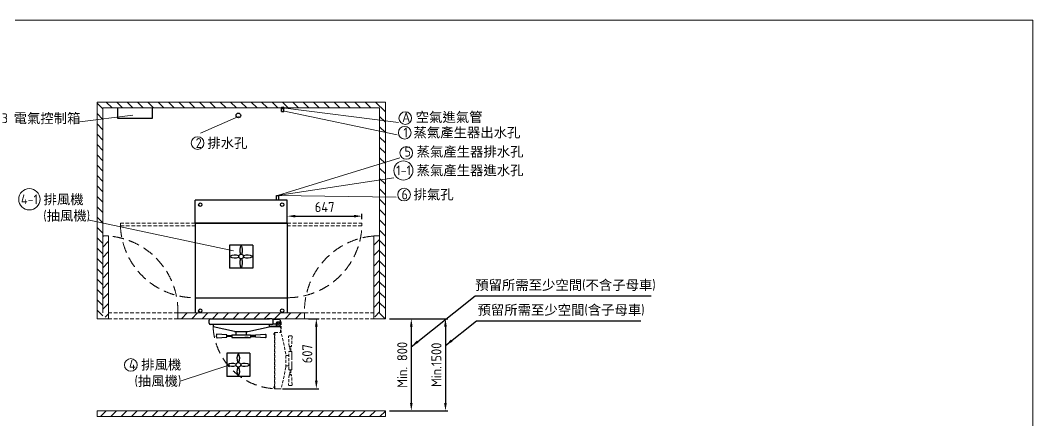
# Model space of a CAD drawing. Header units: millimetres. Extents: x -170975 to 84078, y -629 to 13147.
# Drawn here: x 75297 to 84078, y 5164 to 8641 of the extents above; entities that cross this region are included whole.
import ezdxf

# ---------------------------------------------------------------- set-up
doc = ezdxf.new("R2010")
doc.units = ezdxf.units.MM
doc.linetypes.add('HIDDEN', pattern=[9.525, 6.35, -3.175])
doc.layers.get('0').update_dxf_attribs({"lineweight": 25})
for name, color, linetype, lineweight in [('D', 3, 'Continuous', 9), ('F', 7, 'Continuous', 15), ('H', 2, 'HIDDEN', 15), ('S', 4, 'Continuous', 15)]:
    doc.layers.add(name, color=color, linetype=linetype, lineweight=lineweight)
doc.styles.get("Standard").update_dxf_attribs({"font": 'KAIU.TTF'})
doc.styles.add('STU25', font='isocp2.shx')
doc.dimstyles.new('STU25', dxfattribs={"dimscale": 35, "dimtxt": 2.5, "dimasz": 2, "dimexe": 0.6, "dimexo": 1, "dimgap": 1, "dimtad": 1, "dimdsep": 46, "dimtxsty": 'STU25', "dimcen": 2, "dimazin": 2, "dimtfac": 1, "dimtmove": 0, "dimatfit": 3, "dimfxl": 0, "dimtolj": 1, "dimtzin": 0, "dimarcsym": 0})
doc.dimstyles.new('STU25$7', dxfattribs={"dimscale": 35, "dimtxt": 2.5, "dimasz": 2, "dimexe": 1.25, "dimexo": 0.625, "dimgap": 1, "dimtad": 0, "dimdec": 4, "dimdsep": 46, "dimtxsty": 'STU25', "dimcen": 2.5, "dimazin": 2, "dimtfac": 1, "dimtdec": 4, "dimtmove": 0, "dimatfit": 3, "dimfxl": 0, "dimtolj": 1, "dimtzin": 0, "dimarcsym": 0})

# ---------------------------------------------------------------- blocks, each defined once
blk = doc.blocks.new('*D13')
at = {"layer": 'D', "color": 0, "lineweight": -2}
for p, q in [((77798.4, 6049.6), (77886.1, 6049.6)), ((77865.1, 5512.2), (77865.1, 5979.6)), ((77571, 5442.2), (77886.1, 5442.2))]:
    blk.add_line(p, q, dxfattribs=at)
at = {"layer": 'D', "color": 0}
for points in [[(77876.7, 5979.6), (77853.4, 5979.6), (77865.1, 6049.6)], [(77853.4, 5512.2), (77876.7, 5512.2), (77865.1, 5442.2)]]:
    blk.add_solid(points, dxfattribs=at)
at = {"layer": 'Defpoints', "color": 0}
for p in [(77763.4, 6049.6), (77865.1, 6049.6), (77536, 5442.2)]:
    blk.add_point(p, dxfattribs=at)
at = {"layer": 'D', "color": 0, "insert": (77786.3, 5745.9), "char_height": 87.5, "attachment_point": 5, "rotation": 90, "style": 'STU25'}
blk.add_mtext('\\A1;607', dxfattribs=at)
blk = doc.blocks.new('*D15')
at = {"layer": 'D', "color": 0, "lineweight": -2}
for p, q in [((78498.4, 6049.6), (78709.7, 6049.6)), ((78688.7, 5979.6), (78688.7, 5319.6)), ((78498.4, 5249.6), (78709.7, 5249.6))]:
    blk.add_line(p, q, dxfattribs=at)
at = {"layer": 'D', "color": 0}
for points in [[(78700.3, 5979.6), (78677, 5979.6), (78688.7, 6049.6)], [(78677, 5319.6), (78700.3, 5319.6), (78688.7, 5249.6)]]:
    blk.add_solid(points, dxfattribs=at)
at = {"layer": 'Defpoints', "color": 0}
for p in [(78463.4, 6049.6), (78463.4, 5249.6), (78688.7, 5249.6)]:
    blk.add_point(p, dxfattribs=at)
at = {"layer": 'D', "color": 0, "insert": (78609.9, 5649.6), "char_height": 87.5, "attachment_point": 5, "rotation": 90, "style": 'STU25'}
blk.add_mtext('\\A1;{\\Fisocp2.shx;Min. 800}', dxfattribs=at)
blk = doc.blocks.new('*D16')
at = {"layer": 'D', "color": 0, "lineweight": -2}
for p, q in [((78498.4, 6049.6), (79005.8, 6049.6)), ((78984.8, 5979.6), (78984.8, 5319.6)), ((78498.4, 5249.6), (79005.8, 5249.6))]:
    blk.add_line(p, q, dxfattribs=at)
at = {"layer": 'D', "color": 0}
for points in [[(78996.4, 5979.6), (78973.1, 5979.6), (78984.8, 6049.6)], [(78973.1, 5319.6), (78996.4, 5319.6), (78984.8, 5249.6)]]:
    blk.add_solid(points, dxfattribs=at)
at = {"layer": 'Defpoints', "color": 0}
for p in [(78463.4, 6049.6), (78463.4, 5249.6), (78984.8, 5249.6)]:
    blk.add_point(p, dxfattribs=at)
at = {"layer": 'D', "color": 0, "insert": (78906, 5649.6), "char_height": 87.5, "attachment_point": 5, "rotation": 90, "style": 'STU25'}
blk.add_mtext('\\A1;{\\Fisocp2.shx;Min.1500}', dxfattribs=at)
blk = doc.blocks.new('*D18')
at = {"layer": 'D', "color": 0, "lineweight": -2}
for p, q in [((77613.4, 6914.6), (77613.4, 6961)), ((77683.4, 6940), (78190.4, 6940)), ((78260.4, 6914.6), (78260.4, 6961))]:
    blk.add_line(p, q, dxfattribs=at)
at = {"layer": 'D', "color": 0}
for points in [[(77683.4, 6951.6), (77683.4, 6928.3), (77613.4, 6940)], [(78190.4, 6928.3), (78190.4, 6951.6), (78260.4, 6940)]]:
    blk.add_solid(points, dxfattribs=at)
at = {"layer": 'Defpoints', "color": 0}
for p in [(78260.4, 6940), (77613.4, 6879.6), (78260.4, 6879.6)]:
    blk.add_point(p, dxfattribs=at)
at = {"layer": 'D', "color": 0, "insert": (77936.9, 7018.7), "char_height": 87.5, "attachment_point": 5, "style": 'STU25'}
blk.add_mtext('\\A1;647', dxfattribs=at)

msp = doc.modelspace()

# ---------------------------------------------------------------- hatches: boundary and pattern name
at = {"layer": 'H', "ltscale": 5}
h = msp.add_hatch(dxfattribs=at)
h.set_pattern_fill('ANSI31', color=256, scale=20, angle=270, style=0)
h.set_pattern_definition([(315, (49851.345, -2.88), (44.90128, 44.90128), [])])
h.paths.add_polyline_path([(78463.402, 7929.649), (75963.402, 7929.649), (75963.402, 6049.649), (76013.402, 6049.649), (76013.402, 6099.649), (76013.402, 6768.864), (76013.402, 7879.649), (78413.402, 7879.649), (78413.402, 6099.649), (78413.402, 6049.649), (78463.402, 6049.649)])
h = msp.add_hatch(dxfattribs=at)
h.set_pattern_fill('ANSI31', color=256, scale=20, style=0)
h.set_pattern_definition([(45, (49851.345, -2.88), (-44.90128, 44.90128), [])])
h.paths.add_polyline_path([(76013.402, 6768.864), (76013.402, 6099.649), (76038.402, 6056.348), (76063.402, 6070.781), (76063.402, 6768.864)])
h = msp.add_hatch(dxfattribs=at)
h.set_pattern_fill('ANSI31', color=256, scale=20, angle=270, style=0)
h.set_pattern_definition([(225, (-155597.547, 22197.51), (-44.90128, 44.90128), [])])
h.paths.add_polyline_path([(78413.402, 6768.864), (78413.402, 6099.649), (78388.402, 6056.348), (78363.402, 6070.781), (78363.402, 6768.864)])
h = msp.add_hatch(dxfattribs=at)
h.set_pattern_fill('ANSI31', color=256, scale=20, style=0)
h.set_pattern_definition([(45, (49851.345, 578.724), (-44.90128, 44.90128), [])])
h.paths.add_polyline_path([(76663.402, 6099.649), (76663.402, 6049.649), (77763.402, 6049.649), (77763.402, 6099.649)])
h = msp.add_hatch(dxfattribs=at)
h.set_pattern_fill('ANSI31', color=256, scale=20, style=0)
h.set_pattern_definition([(45, (294213.47, 22263.02), (-44.90128, 44.90128), [])])
h.paths.add_polyline_path([(75963.402, 5249.649), (75963.402, 5199.649), (78463.402, 5199.649), (78463.402, 5249.649)])

# ---------------------------------------------------------------- linework, layer by layer
for p, q in [((77563.902, 7847.274), (77563.902, 7879.649)), ((77563.902, 7847.274), (77583.902, 7847.274)), ((77583.902, 7847.274), (77583.902, 7879.649)), ((77518.402, 7119.649), (77538.402, 7119.649)), ((77518.402, 7079.649), (77518.402, 7119.649)), ((77538.402, 7079.649), (77538.402, 7119.649)), ((77613.402, 7079.649), (76813.402, 7079.649)), ((76813.402, 6879.649), (76813.402, 7079.649)), ((77613.402, 6879.649), (77613.402, 7079.649)), ((76813.402, 6879.649), (77613.402, 6879.649)), ((76813.402, 6879.649), (76813.402, 6229.649)), ((77613.402, 6879.649), (76813.402, 6879.649)), ((77613.402, 6879.649), (77613.402, 6229.649)), ((77313.402, 6689.649), (77113.402, 6689.649)), ((77113.402, 6689.649), (77113.402, 6489.649)), ((77313.402, 6689.649), (77313.402, 6489.649)), ((77313.402, 6489.649), (77113.402, 6489.649)), ((76813.402, 6229.649), (77613.402, 6229.649)), ((76813.402, 6229.649), (77613.402, 6229.649)), ((76813.402, 6229.649), (76813.402, 6099.649)), ((77613.402, 6229.649), (77613.402, 6099.649)), ((76935.902, 6011.649), (76935.902, 6037.649)), ((77479.851, 5999.686), (76946.953, 5999.686)), ((76947.902, 6049.649), (76988.402, 6049.649)), ((76968.402, 6049.649), (77458.402, 6049.649)), ((76969.952, 5999.686), (76969.952, 5978.478)), ((77155.902, 5937.649), (76969.952, 5978.478)), ((77270.902, 5937.649), (77456.852, 5978.478)), ((77478.902, 6049.649), (77438.402, 6049.649)), ((77456.587, 5979.649), (77456.852, 5978.478)), ((77456.587, 5979.649), (77456.852, 5979.649)), ((77456.852, 5978.478), (77456.587, 5979.649)), ((77456.852, 5999.686), (77456.852, 5979.649)), ((77456.852, 5985.649), (77515.866, 5985.649)), ((77550.866, 5979.649), (77456.852, 5979.649)), ((77456.852, 5979.649), (77456.852, 5978.478)), ((77490.902, 6044.649), (77544.866, 6044.649)), ((77490.902, 6004.649), (77490.902, 6044.649)), ((77490.902, 6011.649), (77490.902, 6037.649)), ((77490.902, 6004.649), (77510.866, 6004.649)), ((77510.866, 6044.649), (77544.866, 6044.649)), ((77510.866, 6004.649), (77513.292, 6004.649)), ((77515.866, 6009.649), (77515.866, 5979.649)), ((77540.866, 6019.649), (77525.866, 6019.649)), ((77550.866, 6038.649), (77550.866, 6005.649)), ((77550.866, 5979.649), (77550.866, 6009.649)), ((77090.164, 5910.065), (77003.164, 5914.565)), ((77003.164, 5884.565), (77090.164, 5889.065)), ((77090.164, 5889.065), (77090.164, 5910.065)), ((77090.164, 5904.315), (77133.402, 5904.315)), ((77133.402, 5894.815), (77090.164, 5894.815)), ((77133.402, 5911.315), (77293.402, 5911.315)), ((77133.402, 5911.315), (77133.402, 5887.815)), ((77135.902, 5885.315), (77152.402, 5885.315)), ((77153.402, 5886.315), (77169.902, 5886.315)), ((77155.902, 5937.649), (77270.902, 5937.649)), ((77168.402, 5911.315), (77168.402, 5937.649)), ((77170.902, 5885.315), (77180.902, 5885.315)), ((77181.902, 5886.315), (77244.902, 5886.315)), ((77245.902, 5885.315), (77255.902, 5885.315)), ((77255.902, 5885.315), (77245.902, 5885.315)), ((77273.402, 5886.315), (77256.902, 5886.315)), ((77256.902, 5886.315), (77273.402, 5886.315)), ((77258.402, 5911.315), (77258.402, 5937.649)), ((77274.402, 5885.315), (77290.902, 5885.315)), ((77293.402, 5911.315), (77293.402, 5887.815)), ((77336.639, 5904.315), (77293.402, 5904.315)), ((77293.402, 5894.815), (77336.639, 5894.815)), ((77336.639, 5910.065), (77423.639, 5914.565)), ((77336.639, 5889.065), (77336.639, 5910.065)), ((77423.639, 5884.565), (77336.639, 5889.065)), ((77088.902, 5749.649), (77088.902, 5549.649)), ((77288.902, 5749.649), (77088.902, 5749.649)), ((77288.902, 5749.649), (77288.902, 5549.649)), ((77288.902, 5549.649), (77088.902, 5549.649))]:
    msp.add_line(p, q)
msp.add_lwpolyline([(76139.599, 7879.649), (76139.599, 7790.051), (76444.287, 7790.051), (76444.287, 7879.649)])
for centre, radius in [((77188.902, 7814.649), 20), ((77573.902, 7879.649), 10.761), ((76858.402, 7039.649), 15), ((77568.402, 7039.649), 15), ((77213.402, 6589.649), 20), ((77213.402, 6589.649), 20), ((77213.402, 6589.649), 20), ((77213.402, 6589.649), 20), ((76858.402, 6119.649), 15), ((77568.402, 6119.649), 15), ((77533.366, 6005.649), 6.45), ((77533.366, 6005.649), 6.4), ((77188.902, 5649.649), 20), ((77188.902, 5649.649), 20), ((77188.902, 5649.649), 20), ((77188.902, 5649.649), 20)]:
    msp.add_circle(centre, radius)
for centre, radius, start, end in [((77294.426, 6643.773), 93.11, 150.4818019, 201.9770324), ((77132.377, 6643.773), 93.11, 338.0229676, 29.5181981), ((77159.277, 6508.624), 93.11, 68.0229676, 119.5181981), ((77159.277, 6670.673), 93.11, 240.4818019, 291.9770324), ((77267.526, 6508.624), 93.11, 60.4818019, 111.9770324), ((77267.526, 6670.673), 93.11, 248.0229676, 299.5181981), ((77294.426, 6535.524), 93.11, 158.0229676, 209.5181981), ((77132.377, 6535.524), 93.11, 330.4818019, 21.9770324), ((76947.902, 6037.649), 12, 90, 180), ((76947.902, 6011.649), 12, 180, 270), ((77478.902, 6037.649), 12, 0, 90), ((77478.902, 6011.649), 12, 270, 0), ((77513.292, 6001.649), 3, 30.9007102, 90), ((77525.866, 6009.649), 10, 90, 180), ((77540.866, 6009.649), 10, 0, 90), ((77544.866, 6038.649), 6, 0, 90), ((77052.937, 5899.565), 55.773, 168.6471146, 191.3528854), ((77003.164, 5909.558), 5.007, 90, 168.6471146), ((77003.164, 5889.571), 5.007, 191.3528854, 275.9218723), ((77135.902, 5887.815), 2.5, 180, 270), ((77152.402, 5886.315), 1, 270, 0), ((77170.902, 5886.315), 1, 180, 270), ((77180.902, 5886.315), 1, 270, 0), ((77245.902, 5886.315), 1, 180, 270), ((77255.902, 5886.315), 1, 270, 0), ((77274.402, 5886.315), 1, 180, 270), ((77290.902, 5887.815), 2.5, 270, 0), ((77423.639, 5889.571), 5.007, 264.0781277, 348.6471146), ((77423.639, 5909.558), 5.007, 11.3528854, 90), ((77373.867, 5899.565), 55.773, 348.6471146, 11.3528854), ((77269.926, 5703.773), 93.11, 150.4818019, 201.9770324), ((77107.877, 5703.773), 93.11, 338.0229676, 29.5181981), ((77134.777, 5568.624), 93.11, 68.0229676, 119.5181981), ((77134.777, 5730.673), 93.11, 240.4818019, 291.9770324), ((77269.926, 5595.524), 93.11, 158.0229676, 209.5181981), ((77107.877, 5595.524), 93.11, 330.4818019, 21.9770324), ((77243.026, 5568.624), 93.11, 60.4818019, 111.9770324), ((77243.026, 5730.673), 93.11, 248.0229676, 299.5181981)]:
    msp.add_arc(centre, radius, start, end)
at = {"layer": 'D'}
for p, q in [((76272.592, 7816.546), (75815.319, 7757.911)), ((77573.902, 7879.649), (78576.312, 7752.558)), ((77574.841, 7854.792), (78564.712, 7646.434)), ((77188.902, 7805.213), (76861.231, 7661.89)), ((77528.402, 7119.649), (78590.512, 7447.163)), ((78535.933, 7274.064), (77528.402, 7119.649)), ((77528.402, 7119.649), (78556.633, 7106.012)), ((77146.826, 6638.432), (75882.311, 6907.044)), ((77115.512, 5648.792), (76685.255, 5507.465))]:
    msp.add_line(p, q, dxfattribs=at)
for centre, radius in [((78635.765, 7790.799), 55), ((78631.816, 7664.17), 55), ((76835.186, 7574.546), 55), ((78644.838, 7489.217), 55), ((78619.857, 7336.325), 82.93), ((75376.37, 7086.534), 92.5), ((78625.968, 7127.75), 55), ((76256.339, 5648.517), 55)]:
    msp.add_circle(centre, radius, dxfattribs=at)
at = {"layer": 'F', "color": 6}
msp.add_lwpolyline([(70892.835, 8640.772), (70892.835, -629.228), (84077.835, -629.228), (84077.835, 8640.772)], close=True, dxfattribs=at)
msp.add_lwpolyline([(70892.835, 8640.772), (70892.835, -629.228), (84077.835, -629.228), (84077.835, 8640.772)], close=True, dxfattribs=at)
at = {"layer": 'H', "ltscale": 5}
for p, q in [((76166.402, 6879.649), (76166.402, 6854.649)), ((76813.402, 6879.649), (76166.402, 6879.649)), ((76166.402, 6854.649), (76813.402, 6854.649)), ((77613.402, 6879.649), (78260.402, 6879.649)), ((78260.402, 6854.649), (77613.402, 6854.649)), ((78260.402, 6879.649), (78260.402, 6854.649)), ((76663.402, 6099.649), (76063.402, 6099.649)), ((77763.402, 6099.649), (78363.402, 6099.649)), ((76663.402, 6049.649), (76063.402, 6049.649)), ((77763.402, 6049.649), (78363.402, 6049.649))]:
    msp.add_line(p, q, dxfattribs=at)
at = {"layer": 'H', "ltscale": 4}
for p, q in [((77519.366, 6013.149), (77519.366, 5998.149)), ((77559.366, 6023.149), (77529.366, 6023.149)), ((77529.366, 5988.149), (77559.366, 5988.149)), ((77553.366, 5929.135), (77553.366, 5988.149)), ((77559.366, 6023.149), (77559.366, 5929.135)), ((77495.366, 5922.185), (77506.366, 5923.031)), ((77495.366, 5913.185), (77495.366, 5922.185)), ((77495.366, 5913.185), (77506.366, 5912.339)), ((77503.116, 5929.185), (77502.366, 5928.435)), ((77502.366, 5922.723), (77502.366, 5928.435)), ((77502.366, 5458.723), (77502.366, 5912.646)), ((77503.116, 5929.185), (77506.366, 5929.185)), ((77506.366, 5929.185), (77506.366, 5927.685)), ((77506.366, 5442.235), (77506.366, 5929.135)), ((77506.366, 5929.135), (77560.536, 5929.135)), ((77601.366, 5743.185), (77560.536, 5929.135)), ((77628.95, 5808.922), (77624.45, 5895.922)), ((77654.45, 5895.922), (77649.95, 5808.922)), ((77649.95, 5808.922), (77628.95, 5808.922)), ((77634.7, 5808.922), (77634.7, 5765.685)), ((77644.2, 5765.685), (77644.2, 5808.922)), ((77601.366, 5628.185), (77601.366, 5743.185)), ((77627.7, 5730.685), (77601.366, 5730.685)), ((77627.7, 5765.685), (77651.2, 5765.685)), ((77627.7, 5605.685), (77627.7, 5765.685)), ((77652.7, 5729.185), (77652.7, 5745.685)), ((77652.7, 5745.685), (77652.7, 5729.185)), ((77652.7, 5654.185), (77652.7, 5717.185)), ((77653.7, 5746.685), (77653.7, 5763.185)), ((77653.7, 5728.185), (77653.7, 5718.185)), ((77653.7, 5718.185), (77653.7, 5728.185)), ((77601.366, 5628.185), (77560.536, 5442.235)), ((77628.016, 5640.685), (77601.366, 5640.685)), ((77652.7, 5625.685), (77652.7, 5642.185)), ((77653.7, 5643.185), (77653.7, 5653.185)), ((77653.7, 5608.185), (77653.7, 5624.685)), ((77628.95, 5562.447), (77624.45, 5475.447)), ((77627.7, 5605.685), (77651.2, 5605.685)), ((77649.95, 5562.447), (77628.95, 5562.447)), ((77634.7, 5562.447), (77634.7, 5605.685)), ((77644.2, 5605.685), (77644.2, 5562.447)), ((77654.45, 5475.447), (77649.95, 5562.447)), ((77495.366, 5458.185), (77506.366, 5459.031)), ((77495.366, 5449.185), (77495.366, 5458.185)), ((77495.366, 5449.185), (77506.366, 5448.339)), ((77502.366, 5442.935), (77502.366, 5448.646)), ((77503.116, 5442.185), (77502.366, 5442.935)), ((77503.116, 5442.185), (77506.366, 5442.185)), ((77506.366, 5442.185), (77506.366, 5443.685)), ((77506.366, 5442.235), (77560.536, 5442.235))]:
    msp.add_line(p, q, dxfattribs=at)
msp.add_circle((77533.366, 6005.649), 6.4, dxfattribs=at)
at = {"layer": 'H', "ltscale": 15}
for centre, radius, start, end in [((76813.402, 6879.649), 647.483, 182.2128052, 270), ((77613.402, 6879.649), 647.483, 270, 357.7871948), ((76010.791, 6116.294), 653.608, 358.5407222, 85.3830663), ((78416.013, 6116.294), 653.608, 94.6169337, 181.4592778), ((77533.366, 6005.649), 564.069, 182.7609377, 272.7609377)]:
    msp.add_arc(centre, radius, start, end, dxfattribs=at)
at = {"layer": 'H', "ltscale": 4}
for centre, radius, start, end in [((77529.366, 6013.149), 10, 90, 180), ((77529.366, 5998.149), 10, 180, 270), ((77629.457, 5895.922), 5.007, 101.3528854, 180), ((77639.45, 5846.15), 55.773, 78.6471146, 101.3528854), ((77649.443, 5895.922), 5.007, 354.0781277, 78.6471146), ((77651.2, 5763.185), 2.5, 0, 90), ((77652.7, 5746.685), 1, 270, 0), ((77652.7, 5728.185), 1, 0, 90), ((77652.7, 5718.185), 1, 270, 0), ((77652.7, 5653.185), 1, 0, 90), ((77652.7, 5643.185), 1, 270, 0), ((77652.7, 5624.685), 1, 0, 90), ((77651.2, 5608.185), 2.5, 270, 0), ((77629.457, 5475.447), 5.007, 180, 258.6471146), ((77639.45, 5525.22), 55.773, 258.6471146, 281.3528854), ((77649.443, 5475.447), 5.007, 281.3528854, 5.9218723)]:
    msp.add_arc(centre, radius, start, end, dxfattribs=at)
at = {"layer": 'S'}
for p, q in [((75963.402, 7929.649), (78463.402, 7929.649)), ((75963.402, 7929.649), (75963.402, 6049.649)), ((78463.402, 7929.649), (78463.402, 6049.649)), ((76013.402, 7879.649), (76013.402, 6099.649)), ((76013.402, 7879.649), (78413.402, 7879.649)), ((78413.402, 7879.649), (78413.402, 6099.649)), ((76013.402, 6768.864), (76013.402, 6099.649)), ((76063.402, 6768.864), (76013.402, 6768.864)), ((76063.402, 6049.649), (76063.402, 6768.864)), ((78363.402, 6049.649), (78363.402, 6768.864)), ((78363.402, 6768.864), (78413.402, 6768.864)), ((76663.402, 6099.649), (77763.402, 6099.649)), ((76663.402, 6049.649), (76663.402, 6099.649)), ((77763.402, 6049.649), (77763.402, 6099.649)), ((76063.402, 6049.649), (75963.402, 6049.649)), ((76663.402, 6049.649), (77763.402, 6049.649)), ((78363.402, 6049.649), (78463.402, 6049.649)), ((75963.402, 5249.649), (78463.402, 5249.649)), ((75963.402, 5249.649), (75963.402, 5199.649)), ((75963.402, 5199.649), (78463.402, 5199.649)), ((78463.402, 5249.649), (78463.402, 5199.649))]:
    msp.add_line(p, q, dxfattribs=at)

# ---------------------------------------------------------------- texts
at = {"layer": 'D', "char_height": 85, "attachment_point": 1}
for s, insert in [('{\\Fisocp2.shx;\\C3;3 \\f標楷體|b0|i0|c136|p65;電氣控制箱}', (75137.221, 7832.6)), ('{\\Fisocp2.shx;\\C3;A \\f標楷體|b0|i0|c136|p65;空氣進氣管}', (78609.476, 7842.716)), ('{\\Fisocp2.shx;\\C3;1\\Fisocp3.shx; \\f標楷體|b0|i0|c136|p65;蒸氣產生器出水孔}', (78620.662, 7708.49)), ('{\\Fisocp2.shx;\\C3;2 \\f標楷體|b0|i0|c136|p65;排水孔}', (76819.006, 7617.398)), ('{\\Fisocp2.shx;\\C3;5 \\f標楷體|b0|i0|c136|p65;蒸氣產生器排水孔}', (78630.029, 7542.497)), ('{\\Fisocp2.shx;\\C3;1-1 \\f標楷體|b0|i0|c136|p65;蒸氣產生器進水孔}', (78557.279, 7380.408)), ('{\\Fisocp2.shx;\\C3;4-1 \\f標楷體|b0|i0|c136|p65;排風機\\P\\Fisocp2.shx;    (\\f標楷體|b0|i0|c136|p65;抽風機\\Fisocp2.shx;)}', (75303.12, 7128.517)), ('{\\Fisocp2.shx;\\C3;6 \\f標楷體|b0|i0|c136|p65;排氣孔}', (78604.128, 7170.817)), ('{\\C3;預留所需至少空間\\Fisocp2.shx;(\\f標楷體|b0|i0|c136|p65;不含子母車\\Fisocp2.shx;)}', (79242.941, 6385.082)), ('{\\C3;預留所需至少空間\\Fisocp2.shx;(\\f標楷體|b0|i0|c136|p65;含子母車\\Fisocp2.shx;)}', (79262.837, 6169.163)), ('{\\Fisocp2.shx;\\C3;4 \\f標楷體|b0|i0|c136|p65;排風機\\P\\Fisocp2.shx; (\\f標楷體|b0|i0|c136|p65;抽風機\\Fisocp2.shx;)}', (76240.386, 5693.71))]:
    msp.add_mtext(s, dxfattribs=dict(at, insert=insert))

# ---------------------------------------------------------------- dimensions: what is measured, and where the dimension line sits
at = {"layer": 'D'}
dim = msp.add_linear_dim(base=(78260.402, 6939.959), p1=(77613.402, 6879.649), p2=(78260.402, 6879.649), dimstyle='STU25', dxfattribs=at)
dim.commit()
dim.dimension.update_dxf_attribs({"geometry": '*D18', "text_midpoint": (77936.902, 7018.709)})
dim = msp.add_linear_dim(base=(77865.059, 6049.649), p1=(77536.036, 5442.235), p2=(77763.402, 6049.649), angle=90, dimstyle='STU25', override={"dimdec": 0}, dxfattribs=at)
dim.commit()
dim.dimension.update_dxf_attribs({"geometry": '*D13', "text_midpoint": (77786.309, 5745.942)})
for base, text, picture, middle in [((78688.668, 5249.649), '{\\Fisocp2.shx;Min. <>}', '*D15', (78688.668, 5649.649)), ((78984.772, 5249.649), '{\\Fisocp2.shx;Min.1500}', '*D16', (78984.772, 5649.649))]:
    dim = msp.add_linear_dim(base=base, p1=(78463.402, 6049.649), p2=(78463.402, 5249.649), angle=90, text=text, dimstyle='STU25', dxfattribs=at)
    dim.commit()
    dim.dimension.update_dxf_attribs({"geometry": picture, "text_midpoint": middle, "dimtype": 160})

# ---------------------------------------------------------------- leaders
for points in [[(78688.668, 5807.022), (79243.329, 6248.51), (80768.886, 6248.51)], [(78984.772, 5816.188), (79253.544, 6032.591), (80677.848, 6032.591)]]:
    msp.add_leader(points, dimstyle='STU25$7', override={"dimgap": 1, "dimtad": 0}, dxfattribs=at)

doc.saveas('drawing.dxf')
